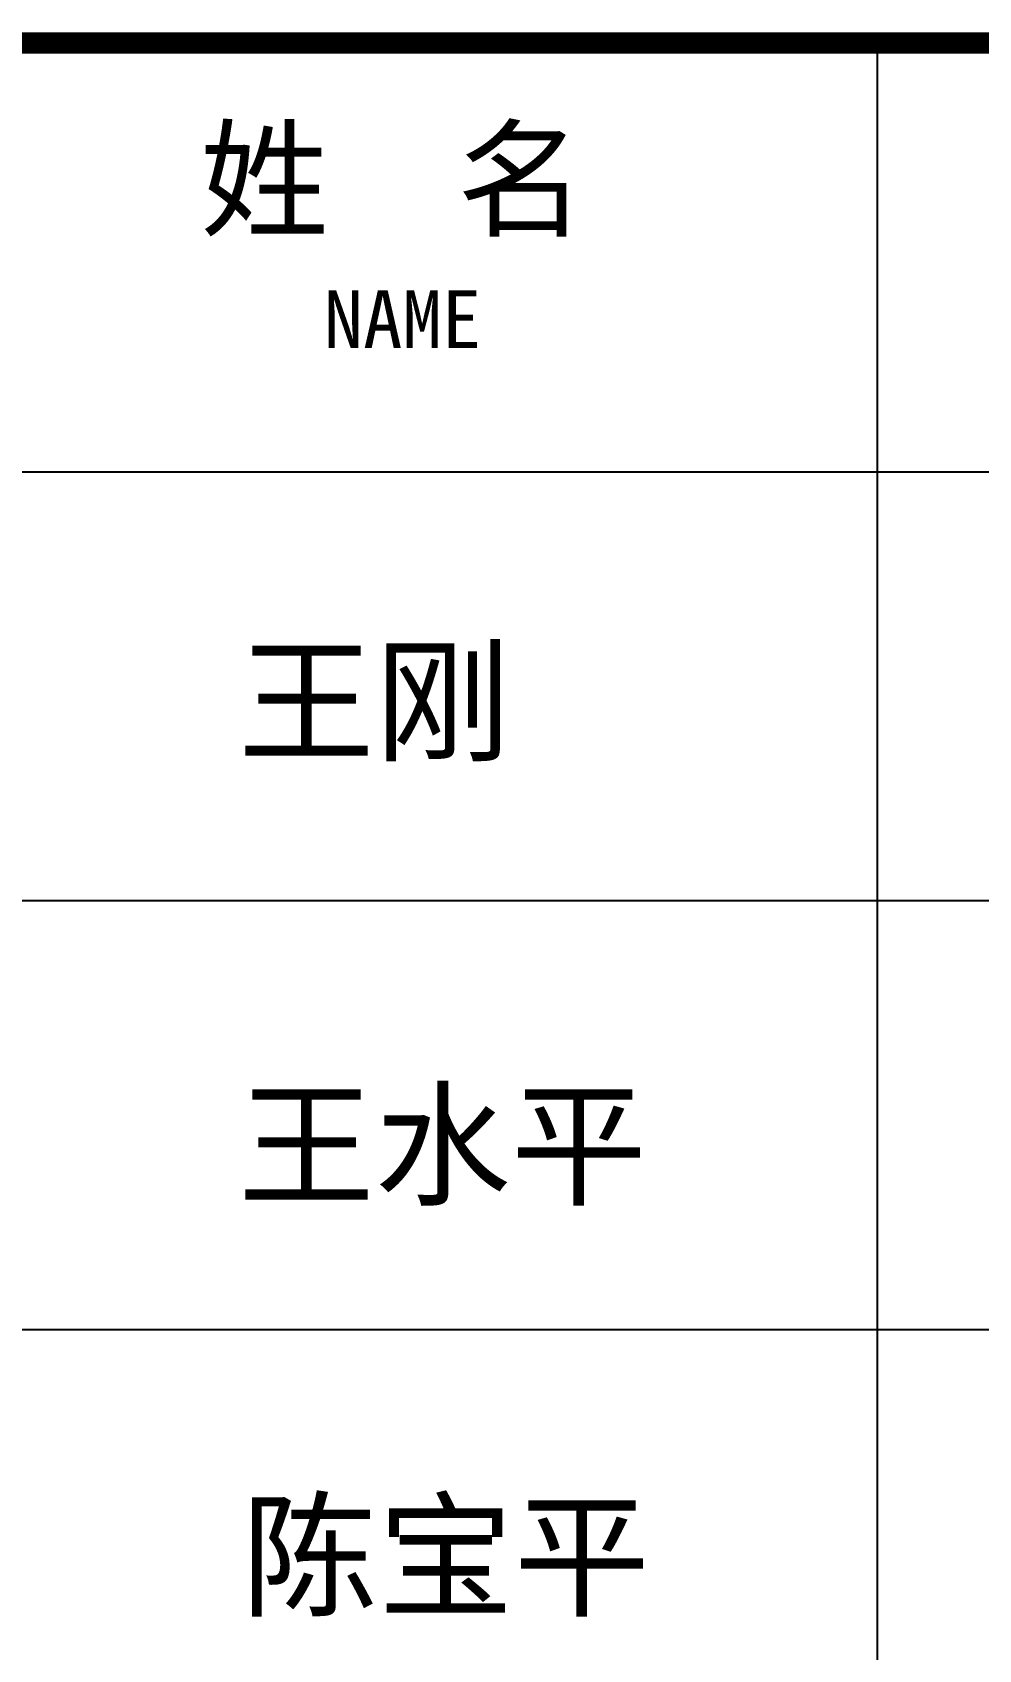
# Model space of a CAD drawing. Extents: x -522490 to 417652, y 450811 to 1108047.
# Drawn here: x 398250 to 400126, y 887927 to 891133 of the extents above; entities that cross this region are included whole.
import ezdxf

# ---------------------------------------------------------------- set-up
doc = ezdxf.new("R2010")
doc.units = 0
doc.header["$LTSCALE"] = 1000
doc.header["$MEASUREMENT"] = 0
doc.layers.add('PUB_TEXT', color=7, linetype='Continuous')
doc.layers.add('PUB_TITLE', color=4, linetype='Continuous')
doc.styles.add('TQ', font='')
doc.styles.get('TQ').set_extended_font_data('SimSun')

msp = doc.modelspace()

# ---------------------------------------------------------------- linework, layer by layer
at = {"layer": 'PUB_TITLE'}
for p, q in [((399925, 885161.6), (399925, 891111.6)), ((396142.5, 890261.6), (401752.5, 890261.6)), ((396142.5, 889411.6), (401752.5, 889411.6)), ((396142.5, 888561.6), (401752.5, 888561.6))]:
    msp.add_line(p, q, dxfattribs=at)
at = {"layer": 'PUB_TITLE', "lineweight": 40, "const_width": 42.5}
msp.add_lwpolyline([(396142.5, 891111.6), (401752.5, 891111.6)], dxfattribs=at)

# ---------------------------------------------------------------- texts
at = {"layer": 'PUB_TEXT', "style": 'TQ'}
for s, p in [('王刚', (398657.9, 889708.1)), ('王水平', (398657.9, 888828.4)), ('陈宝平', (398664, 888013.7))]:
    msp.add_text(s, height=198, dxfattribs=at).set_placement(p)
at = {"layer": 'PUB_TEXT', "attachment_point": 1, "style": 'TQ'}
for s, insert, char_height, width in [('姓  名', (398582.2, 890934.7), 187, 1162.485), ('NAME', (398827.2, 890621.7), 114.75, 2399.55)]:
    msp.add_mtext(s, dxfattribs=dict(at, insert=insert, char_height=char_height, width=width))

doc.saveas('drawing.dxf')
